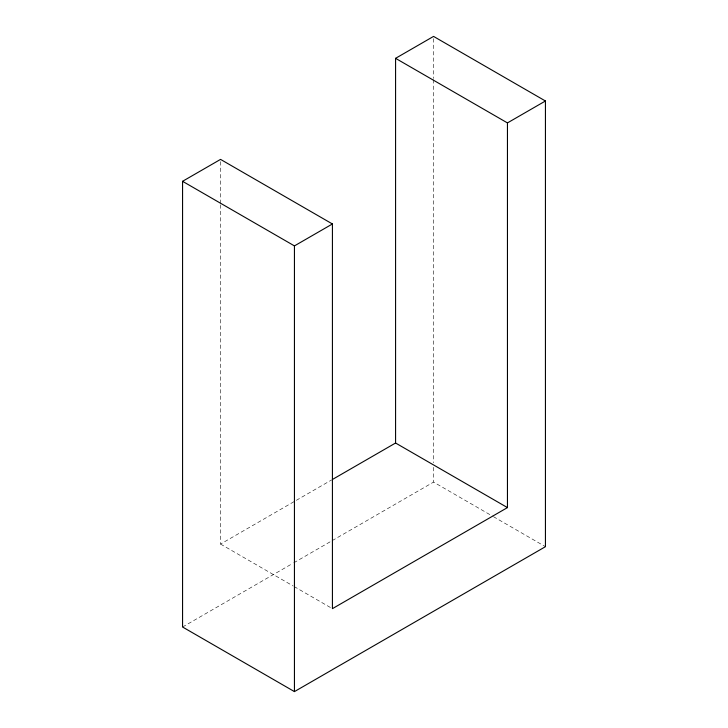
<?xml version="1.0" encoding="UTF-8"?>
<svg xmlns="http://www.w3.org/2000/svg" width="728" height="728" viewBox="0 0 728 728"><rect width="100%" height="100%" fill="white"/><g stroke="black" fill="none" stroke-linecap="round" stroke-linejoin="round"><path stroke-width="0.55" stroke-dasharray="3.64 2.73" d="M220.548 204.777L220.548 544.071L331.668 479.916M182.564 627.008L292.811 563.363M293.794 562.799L331.195 541.204M332.177 540.631L433.56 482.1L492.437 516.097M493.42 516.662L545.436 546.692M220.548 544.071L293.166 585.995M294.148 586.559L331.44 608.089M433.56 38.675L433.56 78.469M433.56 79.607L433.56 462.771M433.56 467.321L433.56 482.1M220.548 161.652L220.548 203.64"/><path stroke-width="1.09" d="M395.577 58.331L433.56 36.4L545.436 100.992L545.436 546.692L294.44 691.6L182.564 627.008L182.564 181.308L220.548 159.387L332.423 223.969L332.423 608.654L507.452 507.598L507.452 122.914L395.577 58.331L395.577 443.015L507.452 507.598M182.564 181.308L294.44 245.9L332.423 223.969M507.452 122.914L545.436 100.992M332.651 479.343L395.577 443.015M294.44 245.9L294.44 691.6"/></g></svg>
